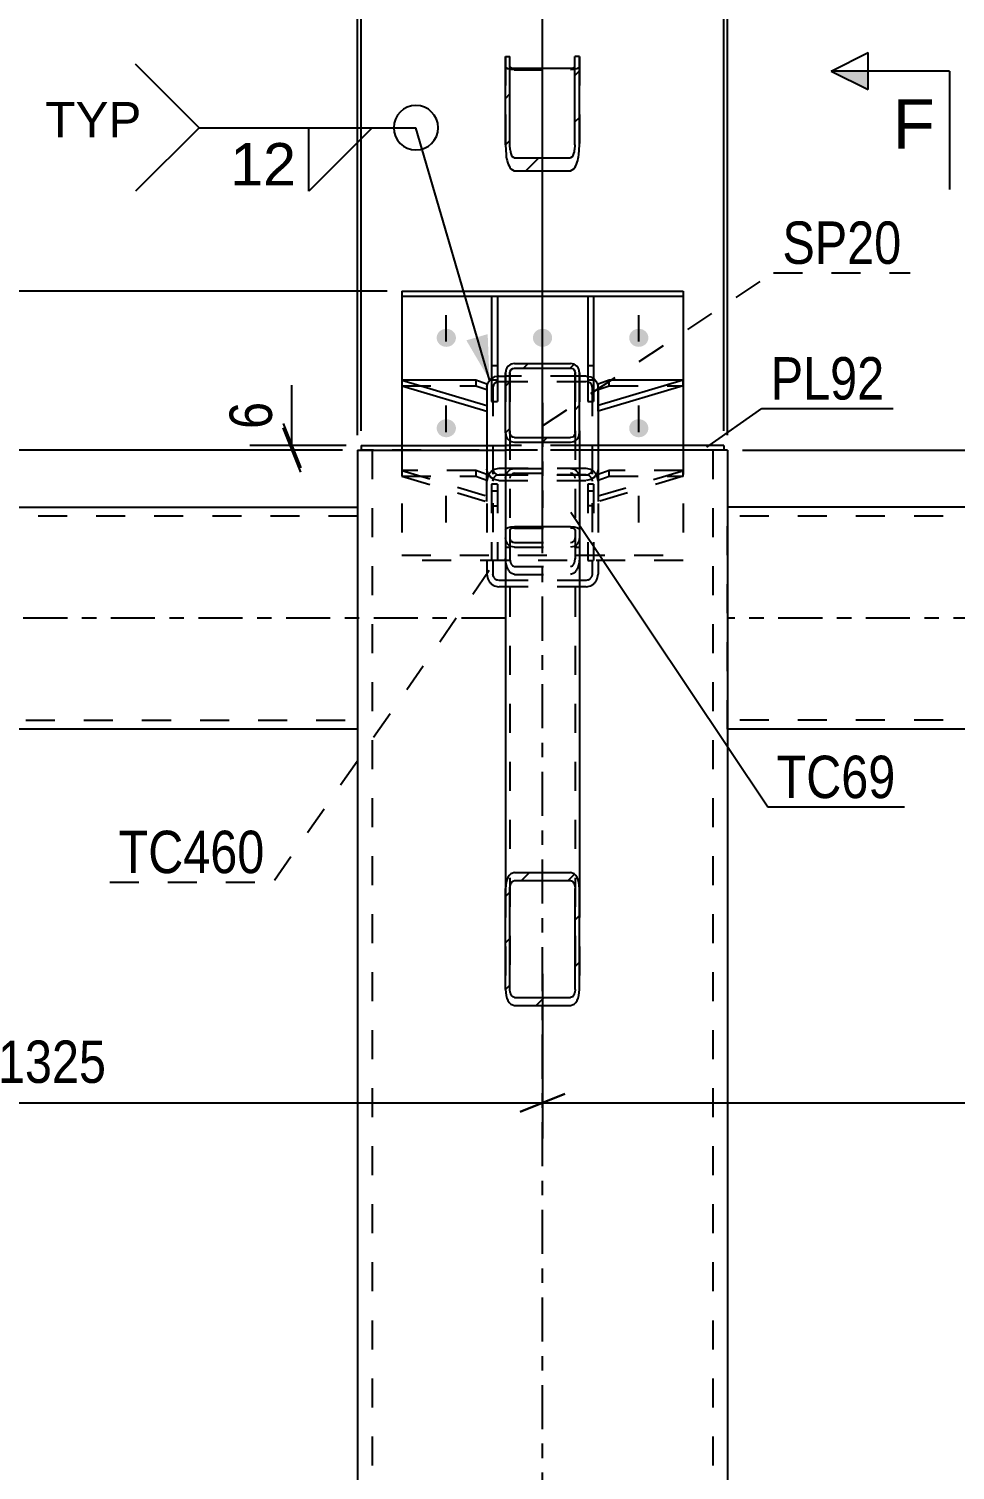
# Model space of a CAD drawing. Header units: millimetres. Extents: x 0 to 841, y 0 to 594.
# Drawn here: x 350 to 412.5, y 433.9 to 531.3 of the extents above; entities that cross this region are included whole.
import ezdxf

# ---------------------------------------------------------------- set-up
doc = ezdxf.new("R2010")
doc.units = ezdxf.units.MM
doc.linetypes.add('DXK_LINE_DOT2', pattern=[3.9198, 1.9599, -1.9599])
doc.linetypes.add('DXK_LINE_DOT3', pattern=[5.9187, 2.979, -0.9799, 0.9799, -0.9799])
doc.styles.add('Arial', font='ARIAL.TTF', dxfattribs={"height": 0.2})
doc.styles.add('Arial Narrow', font='ARIALN.TTF', dxfattribs={"height": 0.2})

# ---------------------------------------------------------------- blocks, each defined once
blk = doc.blocks.new('Part-339278137-5140 - 5063')
at = {"color": 2, "linetype": 'Continuous'}
for p, q in [((380.154, 507.562), (375.154, 507.562)), ((375.154, 507.562), (380.904, 505.852)), ((375.154, 507.562), (375.154, 507.186)), ((380.904, 507.306), (380.154, 507.562)), ((375.154, 507.186), (380.904, 505.476)), ((380.904, 507.306), (380.904, 505.476))]:
    blk.add_line(p, q, dxfattribs=at)
at = {"color": 7, "linetype": 'DXK_LINE_DOT2'}
for p, q in [((380.154, 507.562), (380.154, 507.186)), ((375.154, 507.186), (380.154, 507.186)), ((380.154, 507.186), (380.904, 506.93))]:
    blk.add_line(p, q, dxfattribs=at)
blk = doc.blocks.new('Bolt-339278137-5088 - 5063')
at = {"linetype": 'Continuous'}
for points in [[(378.154, 511.039), (378.29, 511.026), (378.419, 510.987), (378.537, 510.923), (378.638, 510.837), (378.717, 510.734), (378.773, 510.617), (378.801, 510.492), (378.801, 510.365), (378.773, 510.24), (378.717, 510.123), (378.638, 510.02), (378.537, 509.934), (378.419, 509.871), (378.29, 509.831), (378.154, 509.818), (378.019, 509.831), (377.89, 509.871), (377.772, 509.934), (377.671, 510.02), (377.592, 510.123), (377.536, 510.24), (377.508, 510.365), (377.508, 510.492), (377.536, 510.617), (377.592, 510.734), (377.671, 510.837), (377.772, 510.923), (377.89, 510.987), (378.019, 511.026)], [(384.654, 511.039), (384.79, 511.026), (384.919, 510.987), (385.037, 510.923), (385.138, 510.837), (385.217, 510.734), (385.273, 510.617), (385.301, 510.492), (385.301, 510.365), (385.273, 510.24), (385.217, 510.123), (385.138, 510.02), (385.037, 509.934), (384.919, 509.871), (384.79, 509.831), (384.654, 509.818), (384.519, 509.831), (384.39, 509.871), (384.272, 509.934), (384.171, 510.02), (384.092, 510.123), (384.036, 510.24), (384.008, 510.365), (384.008, 510.492), (384.036, 510.617), (384.092, 510.734), (384.171, 510.837), (384.272, 510.923), (384.39, 510.987), (384.519, 511.026)], [(391.154, 511.039), (391.29, 511.026), (391.419, 510.987), (391.537, 510.923), (391.638, 510.837), (391.717, 510.734), (391.773, 510.617), (391.801, 510.492), (391.801, 510.365), (391.773, 510.24), (391.717, 510.123), (391.638, 510.02), (391.537, 509.934), (391.419, 509.871), (391.29, 509.831), (391.154, 509.818), (391.019, 509.831), (390.89, 509.871), (390.772, 509.934), (390.671, 510.02), (390.592, 510.123), (390.536, 510.24), (390.508, 510.365), (390.508, 510.492), (390.536, 510.617), (390.592, 510.734), (390.671, 510.837), (390.772, 510.923), (390.89, 510.987), (391.019, 511.026)], [(378.154, 504.931), (378.29, 504.918), (378.419, 504.879), (378.537, 504.815), (378.638, 504.729), (378.717, 504.626), (378.773, 504.509), (378.801, 504.384), (378.801, 504.257), (378.773, 504.132), (378.717, 504.015), (378.638, 503.912), (378.537, 503.826), (378.419, 503.763), (378.29, 503.723), (378.154, 503.71), (378.019, 503.723), (377.89, 503.763), (377.772, 503.826), (377.671, 503.912), (377.592, 504.015), (377.536, 504.132), (377.508, 504.257), (377.508, 504.384), (377.536, 504.509), (377.592, 504.626), (377.671, 504.729), (377.772, 504.815), (377.89, 504.879), (378.019, 504.918)], [(391.154, 504.931), (391.29, 504.918), (391.419, 504.879), (391.537, 504.815), (391.638, 504.729), (391.717, 504.626), (391.773, 504.509), (391.801, 504.384), (391.801, 504.257), (391.773, 504.132), (391.717, 504.015), (391.638, 503.912), (391.537, 503.826), (391.419, 503.763), (391.29, 503.723), (391.154, 503.71), (391.019, 503.723), (390.89, 503.763), (390.772, 503.826), (390.671, 503.912), (390.592, 504.015), (390.536, 504.132), (390.508, 504.257), (390.508, 504.384), (390.536, 504.509), (390.592, 504.626), (390.671, 504.729), (390.772, 504.815), (390.89, 504.879), (391.019, 504.918)]]:
    blk.add_hatch(color=1, dxfattribs=at).paths.add_polyline_path(points)
at = {"color": 1, "linetype": 'Continuous'}
for p, q in [((378.154, 510.172), (378.154, 511.968)), ((384.654, 510.172), (384.654, 511.968)), ((391.154, 510.172), (391.154, 511.968)), ((378.154, 504.064), (378.154, 505.86)), ((391.154, 504.064), (391.154, 505.86))]:
    blk.add_line(p, q, dxfattribs=at)
at = {"color": 1, "linetype": 'DXK_LINE_DOT2'}
for p, q in [((378.154, 497.956), (378.154, 499.752)), ((384.654, 497.956), (384.654, 499.752)), ((391.154, 497.956), (391.154, 499.752))]:
    blk.add_line(p, q, dxfattribs=at)
blk = doc.blocks.new('Part-339278137-5135 - 5063')
at = {"color": 7, "linetype": 'DXK_LINE_DOT2'}
for p, q in [((389.154, 501.455), (388.404, 501.198)), ((388.404, 499.744), (394.154, 501.455)), ((388.404, 501.198), (388.404, 499.369)), ((388.404, 500.822), (389.154, 501.079)), ((394.154, 501.079), (388.404, 499.369)), ((389.154, 501.079), (389.154, 501.455)), ((394.154, 501.455), (389.154, 501.455)), ((389.154, 501.079), (394.154, 501.079)), ((394.154, 501.079), (394.154, 501.455))]:
    blk.add_line(p, q, dxfattribs=at)
blk = doc.blocks.new('Part-339278137-5141 - 5063')
at = {"color": 7, "linetype": 'DXK_LINE_DOT2'}
for p, q in [((380.154, 501.455), (375.154, 501.455)), ((375.154, 501.455), (380.904, 499.744)), ((375.154, 501.455), (375.154, 501.079)), ((375.154, 501.079), (380.154, 501.079)), ((375.154, 501.079), (380.904, 499.369)), ((380.904, 501.198), (380.154, 501.455)), ((380.154, 501.455), (380.154, 501.079)), ((380.154, 501.079), (380.904, 500.822)), ((380.904, 499.369), (380.904, 501.198))]:
    blk.add_line(p, q, dxfattribs=at)
blk = doc.blocks.new('Part-339278137-5103 - 5063')
at = {"color": 2, "linetype": 'Continuous'}
for p, q in [((387.704, 513.248), (387.704, 506.134)), ((387.704, 513.248), (388.104, 513.248)), ((388.104, 513.248), (388.104, 506.134)), ((387.704, 506.134), (388.104, 506.134))]:
    blk.add_line(p, q, dxfattribs=at)
at = {"color": 7, "linetype": 'DXK_LINE_DOT2'}
for p, q in [((387.704, 508.549), (388.104, 508.549)), ((387.704, 507.588), (388.104, 507.588))]:
    blk.add_line(p, q, dxfattribs=at)
blk = doc.blocks.new('Part-339278137-5104 - 5063')
at = {"color": 2, "linetype": 'Continuous'}
for p, q in [((381.204, 513.248), (381.204, 506.134)), ((381.204, 513.248), (381.604, 513.248)), ((381.604, 513.248), (381.604, 506.134)), ((381.204, 506.134), (381.604, 506.134))]:
    blk.add_line(p, q, dxfattribs=at)
at = {"color": 7, "linetype": 'DXK_LINE_DOT2'}
for p, q in [((381.204, 508.549), (381.604, 508.549)), ((381.204, 507.588), (381.604, 507.588))]:
    blk.add_line(p, q, dxfattribs=at)
blk = doc.blocks.new('Part-339278137-5105 - 5063')
at = {"color": 7, "linetype": 'DXK_LINE_DOT2'}
for p, q in [((388.104, 500.54), (387.704, 500.54)), ((387.704, 500.54), (387.704, 495.393)), ((388.104, 500.54), (388.104, 495.393)), ((387.704, 500.092), (388.104, 500.092)), ((388.104, 499.087), (387.704, 499.087)), ((387.704, 495.393), (388.104, 495.393))]:
    blk.add_line(p, q, dxfattribs=at)
blk = doc.blocks.new('Part-339278137-5106 - 5063')
at = {"color": 7, "linetype": 'DXK_LINE_DOT2'}
for p, q in [((381.604, 500.54), (381.204, 500.54)), ((381.204, 500.54), (381.204, 495.393)), ((381.604, 500.54), (381.604, 495.393)), ((381.204, 500.092), (381.604, 500.092)), ((381.204, 499.087), (381.604, 499.087)), ((381.604, 495.393), (381.204, 495.393))]:
    blk.add_line(p, q, dxfattribs=at)
blk = doc.blocks.new('Part-339278137-5154 - 5063')
at = {"color": 2, "linetype": 'Continuous'}
for p, q in [((372.403, 503.146), (382.154, 503.146)), ((372.403, 503.146), (372.403, 502.846)), ((372.403, 502.846), (373.242, 502.846)), ((396.903, 503.146), (387.154, 503.146)), ((396.903, 502.846), (396.065, 502.846)), ((396.903, 503.146), (396.903, 502.846))]:
    blk.add_line(p, q, dxfattribs=at)
at = {"color": 7, "linetype": 'DXK_LINE_DOT2'}
for p, q in [((396.065, 502.846), (373.242, 502.846)), ((387.154, 503.146), (382.154, 503.146))]:
    blk.add_line(p, q, dxfattribs=at)
blk = doc.blocks.new('Part-339278137-5113 - 5063')
at = {"color": 2, "linetype": 'Continuous'}
for p, q in [((372.153, 502.846), (372.153, 306.487)), ((372.153, 502.846), (372.403, 502.846)), ((373.242, 502.846), (382.154, 502.846)), ((396.065, 502.846), (387.154, 502.846)), ((397.153, 502.846), (396.903, 502.846)), ((397.153, 502.846), (397.153, 306.487))]:
    blk.add_line(p, q, dxfattribs=at)
at = {"color": 7, "linetype": 'DXK_LINE_DOT2'}
for p, q in [((373.229, 502.846), (372.403, 502.846)), ((372.739, 502.846), (373.242, 502.846)), ((373.153, 502.846), (373.153, 306.487)), ((373.229, 502.846), (373.242, 502.846)), ((387.154, 502.846), (382.154, 502.846)), ((396.903, 502.846), (395.86, 502.846)), ((396.153, 502.846), (396.153, 306.487))]:
    blk.add_line(p, q, dxfattribs=at)
at = {"color": 7, "linetype": 'DXK_LINE_DOT3'}
blk.add_line((384.653, 306.487), (384.653, 502.846), dxfattribs=at)
blk = doc.blocks.new('Part-339278137-5134 - 5063')
at = {"color": 2, "linetype": 'Continuous'}
for p, q in [((389.154, 507.562), (388.404, 507.306)), ((394.154, 507.562), (388.404, 505.852)), ((394.154, 507.562), (389.154, 507.562)), ((394.154, 507.186), (394.154, 507.562)), ((388.404, 505.476), (388.404, 507.306)), ((394.154, 507.186), (388.404, 505.476))]:
    blk.add_line(p, q, dxfattribs=at)
at = {"color": 7, "linetype": 'DXK_LINE_DOT2'}
for p, q in [((389.154, 507.186), (389.154, 507.562)), ((388.404, 506.93), (389.154, 507.186)), ((389.154, 507.186), (394.154, 507.186))]:
    blk.add_line(p, q, dxfattribs=at)
blk = doc.blocks.new('Part-339278137-5159 - 5063')
at = {"color": 2, "linetype": 'Continuous'}
for p, q in [((375.154, 513.59), (375.154, 503.146)), ((375.154, 513.59), (394.154, 513.59)), ((375.154, 513.248), (394.154, 513.248)), ((394.154, 513.59), (394.154, 503.146))]:
    blk.add_line(p, q, dxfattribs=at)
at = {"color": 7, "linetype": 'DXK_LINE_DOT2'}
for p, q in [((375.154, 503.146), (375.154, 495.394)), ((394.154, 503.146), (394.154, 495.394)), ((375.154, 495.736), (394.154, 495.736)), ((394.154, 495.394), (375.154, 495.394))]:
    blk.add_line(p, q, dxfattribs=at)
blk = doc.blocks.new('Part-339278137-5161 - 5063')
at = {"linetype": 'Continuous'}
h = blk.add_hatch(dxfattribs=at)
h.set_pattern_fill('', scale=0.7, style=0, pattern_type=0)
h.set_pattern_definition([(45, (382.1545, 466.4003), (-1.57154, 1.57154), [])])
h.paths.add_polyline_path([(382.154, 473.229), (382.154, 466.4), (382.2, 465.988), (382.33, 465.638), (382.525, 465.404), (382.754, 465.322), (386.554, 465.322), (386.784, 465.404), (386.979, 465.638), (387.109, 465.988), (387.154, 466.4), (387.154, 473.229), (387.109, 473.642), (386.979, 473.992), (386.784, 474.226), (386.554, 474.308), (382.754, 474.308), (382.525, 474.226), (382.33, 473.992), (382.2, 473.642)])
h.paths.add_polyline_path([(382.542, 473.611), (382.64, 473.728), (382.754, 473.769), (386.554, 473.769), (386.669, 473.728), (386.767, 473.611), (386.832, 473.436), (386.854, 473.229), (386.854, 466.4), (386.832, 466.194), (386.767, 466.019), (386.669, 465.902), (386.554, 465.861), (382.754, 465.861), (382.64, 465.902), (382.542, 466.019), (382.477, 466.194), (382.454, 466.4), (382.454, 473.229), (382.477, 473.436)])
at = {"color": 2, "linetype": 'Continuous'}
for p, q in [((382.2, 497.546), (382.33, 497.615)), ((382.33, 497.615), (382.525, 497.661)), ((382.525, 497.661), (382.754, 497.677)), ((382.754, 497.677), (386.554, 497.677)), ((386.554, 497.677), (386.784, 497.661)), ((386.784, 497.661), (386.979, 497.615)), ((386.979, 497.615), (387.109, 497.546)), ((382.154, 497.466), (382.2, 497.546)), ((382.154, 497.466), (382.154, 473.229)), ((387.109, 497.546), (387.154, 497.466)), ((387.154, 497.466), (387.154, 473.229)), ((382.754, 474.308), (382.525, 474.226)), ((382.754, 474.308), (386.554, 474.308)), ((386.784, 474.226), (386.554, 474.308)), ((382.2, 473.642), (382.154, 473.229)), ((382.454, 473.229), (382.477, 473.436)), ((382.64, 473.728), (382.754, 473.769)), ((382.754, 473.769), (386.554, 473.769)), ((386.554, 473.769), (386.669, 473.728)), ((386.832, 473.436), (386.854, 473.229)), ((387.154, 473.229), (387.109, 473.642)), ((382.154, 466.4), (382.154, 473.229)), ((382.454, 466.4), (382.454, 473.229)), ((386.854, 466.4), (386.854, 473.229)), ((387.154, 466.4), (387.154, 473.229)), ((382.154, 466.4), (382.2, 465.988)), ((382.477, 466.194), (382.454, 466.4)), ((382.754, 465.861), (382.64, 465.902)), ((382.754, 465.861), (386.554, 465.861)), ((386.669, 465.902), (386.554, 465.861)), ((386.854, 466.4), (386.832, 466.194)), ((387.109, 465.988), (387.154, 466.4)), ((382.525, 465.404), (382.754, 465.322)), ((382.754, 465.322), (386.554, 465.322)), ((386.554, 465.322), (386.784, 465.404))]:
    blk.add_line(p, q, dxfattribs=at)
at = {"color": 7, "linetype": 'DXK_LINE_DOT2'}
for p, q in [((382.477, 497.506), (382.454, 497.466)), ((382.454, 497.466), (382.454, 466.4)), ((382.542, 497.54), (382.477, 497.506)), ((382.64, 497.563), (382.542, 497.54)), ((382.754, 497.571), (382.64, 497.563)), ((382.754, 497.571), (386.554, 497.571)), ((386.669, 497.563), (386.554, 497.571)), ((386.767, 497.54), (386.669, 497.563)), ((386.832, 497.506), (386.767, 497.54)), ((386.854, 497.466), (386.832, 497.506)), ((386.854, 497.466), (386.854, 466.4)), ((382.154, 496.275), (382.454, 496.275)), ((386.854, 496.275), (387.154, 496.275)), ((382.2, 495.11), (382.154, 495.523)), ((382.454, 495.523), (382.477, 495.316)), ((382.64, 495.025), (382.754, 494.983)), ((382.754, 494.983), (386.554, 494.983)), ((386.554, 494.983), (386.669, 495.025)), ((386.832, 495.316), (386.854, 495.523)), ((387.154, 495.523), (387.109, 495.11)), ((382.754, 494.444), (382.525, 494.526)), ((382.754, 494.444), (386.554, 494.444)), ((386.784, 494.526), (386.554, 494.444)), ((382.154, 473.229), (382.154, 466.4)), ((387.154, 473.229), (387.154, 466.4))]:
    blk.add_line(p, q, dxfattribs=at)
for centre, radius, start, end in [((383.191, 495.279), 1.006, 189.70172, 228.48415), ((382.973, 495.401), 0.503, 189.70172, 228.48415), ((386.336, 495.401), 0.503, 311.51585, 350.29828), ((386.117, 495.279), 1.006, 311.51585, 350.29828)]:
    blk.add_arc(centre, radius, start, end, dxfattribs=at)
at = {"color": 2, "linetype": 'Continuous'}
for centre, radius, start, end in [((383.191, 473.473), 1.006, 131.51585, 170.29828), ((382.973, 473.351), 0.503, 131.51585, 170.29828), ((386.336, 473.351), 0.503, 9.70172, 48.48415), ((386.117, 473.473), 1.006, 9.70172, 48.48415), ((383.191, 466.157), 1.006, 189.70172, 228.48415), ((382.973, 466.279), 0.503, 189.70172, 228.48415), ((386.336, 466.279), 0.503, 311.51585, 350.29828), ((386.117, 466.157), 1.006, 311.51585, 350.29828)]:
    blk.add_arc(centre, radius, start, end, dxfattribs=at)
blk = doc.blocks.new('Part-339278137-5201 - 5063')
at = {"color": 2, "linetype": 'Continuous'}
for p, q in [((380.904, 507.093), (380.965, 507.38)), ((380.965, 507.38), (381.139, 507.624)), ((381.204, 507.666), (381.139, 507.624)), ((381.704, 507.844), (381.604, 507.826)), ((381.704, 507.844), (382.154, 507.844)), ((387.604, 507.844), (387.154, 507.844)), ((387.604, 507.844), (387.704, 507.826)), ((388.104, 507.666), (388.17, 507.624)), ((388.17, 507.624), (388.344, 507.38)), ((388.344, 507.38), (388.404, 507.093)), ((380.904, 505.476), (380.904, 503.146)), ((388.404, 505.476), (388.404, 503.146))]:
    blk.add_line(p, q, dxfattribs=at)
at = {"color": 7, "linetype": 'DXK_LINE_DOT2'}
for p, q in [((381.398, 507.787), (381.204, 507.666)), ((381.422, 507.359), (381.335, 507.237)), ((381.604, 507.826), (381.398, 507.787)), ((381.551, 507.44), (381.422, 507.359)), ((381.704, 507.469), (381.551, 507.44)), ((381.704, 507.469), (387.604, 507.469)), ((387.154, 507.844), (382.154, 507.844)), ((387.758, 507.44), (387.604, 507.469)), ((387.704, 507.826), (387.911, 507.787)), ((387.887, 507.359), (387.758, 507.44)), ((387.974, 507.237), (387.887, 507.359)), ((387.911, 507.787), (388.104, 507.666)), ((380.904, 507.093), (380.904, 505.476)), ((381.335, 507.237), (381.304, 507.093)), ((381.304, 507.093), (381.304, 494.466)), ((388.004, 507.093), (387.974, 507.237)), ((388.004, 507.093), (388.004, 494.466)), ((388.404, 507.093), (388.404, 501.549)), ((380.904, 503.146), (380.904, 494.466)), ((388.404, 503.146), (388.404, 494.466)), ((380.965, 501.261), (380.904, 501.549)), ((381.304, 501.549), (381.335, 501.405)), ((381.704, 501.596), (381.398, 501.531)), ((387.604, 501.596), (381.704, 501.596)), ((387.911, 501.531), (387.604, 501.596)), ((387.974, 501.405), (388.004, 501.549)), ((388.404, 501.549), (388.344, 501.261)), ((380.965, 501.07), (380.904, 500.744)), ((381.139, 501.017), (380.965, 501.261)), ((381.398, 500.854), (381.139, 501.017)), ((381.304, 500.744), (381.335, 500.907)), ((381.335, 501.405), (381.422, 501.283)), ((381.704, 500.797), (381.398, 500.854)), ((381.422, 501.283), (381.551, 501.201)), ((381.551, 501.201), (381.704, 501.173)), ((381.551, 501.138), (381.704, 501.17)), ((381.704, 501.173), (387.604, 501.173)), ((387.604, 501.17), (381.704, 501.17)), ((381.704, 500.797), (387.604, 500.797)), ((387.604, 501.173), (387.758, 501.201)), ((387.604, 501.17), (387.758, 501.138)), ((387.911, 500.854), (387.604, 500.797)), ((387.758, 501.201), (387.887, 501.283)), ((387.887, 501.283), (387.974, 501.405)), ((388.17, 501.017), (387.911, 500.854)), ((387.974, 500.907), (388.004, 500.744)), ((388.344, 501.261), (388.17, 501.017)), ((388.404, 500.744), (388.344, 501.07)), ((380.904, 494.466), (380.965, 494.14)), ((381.335, 494.303), (381.304, 494.466)), ((381.704, 494.04), (381.551, 494.072)), ((387.604, 494.04), (381.704, 494.04)), ((387.758, 494.072), (387.604, 494.04)), ((388.004, 494.466), (387.974, 494.303)), ((388.344, 494.14), (388.404, 494.466)), ((381.398, 493.679), (381.704, 493.614)), ((387.604, 493.614), (381.704, 493.614)), ((387.604, 493.614), (387.911, 493.679))]:
    blk.add_line(p, q, dxfattribs=at)
at = {"color": 7, "linetype": 'DXK_LINE_DOT3'}
blk.add_line((384.654, 497.605), (384.654, 504.321), dxfattribs=at)
at = {"color": 7, "linetype": 'DXK_LINE_DOT2'}
for centre, radius, start, end in [((381.739, 500.777), 0.827, 114.31997, 159.2417), ((387.57, 500.777), 0.827, 20.75832, 65.68004), ((381.722, 500.761), 0.414, 114.31997, 159.2417), ((387.587, 500.761), 0.414, 20.75832, 65.68004), ((381.739, 494.433), 0.827, 200.75832, 245.68004), ((381.722, 494.449), 0.414, 200.75832, 245.68004), ((387.587, 494.449), 0.414, 294.31997, 339.2417), ((387.57, 494.433), 0.827, 294.31997, 339.2417)]:
    blk.add_arc(centre, radius, start, end, dxfattribs=at)
blk = doc.blocks.new('Part-339278137-5215 - 5063')
at = {"color": 2, "linetype": 'Continuous'}
for p, q in [((318.403, 498.987), (372.153, 498.987)), ((372.153, 483.987), (318.403, 483.987))]:
    blk.add_line(p, q, dxfattribs=at)
at = {"color": 7, "linetype": 'DXK_LINE_DOT2'}
for p, q in [((318.403, 483.987), (318.403, 498.987)), ((372.153, 498.987), (372.153, 483.987)), ((372.153, 498.387), (318.403, 498.387)), ((318.403, 484.587), (372.153, 484.587))]:
    blk.add_line(p, q, dxfattribs=at)
at = {"color": 7, "linetype": 'DXK_LINE_DOT3'}
blk.add_line((382.153, 491.487), (308.403, 491.487), dxfattribs=at)
blk = doc.blocks.new('Part-339278137-5220 - 5063')
at = {"color": 2, "linetype": 'Continuous'}
for p, q in [((450.903, 498.987), (397.153, 498.987)), ((450.903, 483.987), (397.153, 483.987))]:
    blk.add_line(p, q, dxfattribs=at)
at = {"color": 7, "linetype": 'DXK_LINE_DOT2'}
for p, q in [((397.153, 483.987), (397.153, 498.987)), ((450.903, 498.987), (450.903, 483.987)), ((450.903, 498.387), (397.153, 498.387)), ((450.903, 484.587), (397.153, 484.587))]:
    blk.add_line(p, q, dxfattribs=at)
at = {"color": 7, "linetype": 'DXK_LINE_DOT3'}
blk.add_line((450.903, 491.487), (397.153, 491.487), dxfattribs=at)
blk = doc.blocks.new('Part-339278137-5230 - 5063')
at = {"linetype": 'Continuous'}
h = blk.add_hatch(dxfattribs=at)
h.set_pattern_fill('', scale=0.7, style=0, pattern_type=0)
h.set_pattern_definition([(45, (382.1545, 504.0115), (-1.57154, 1.57154), [])])
h.paths.add_polyline_path([(382.154, 508.055), (382.154, 504.011), (382.2, 503.767), (382.33, 503.56), (382.525, 503.422), (382.754, 503.373), (386.554, 503.373), (386.784, 503.422), (386.979, 503.56), (387.109, 503.767), (387.154, 504.011), (387.154, 508.055), (387.109, 508.3), (386.979, 508.507), (386.784, 508.645), (386.554, 508.694), (382.754, 508.694), (382.525, 508.645), (382.33, 508.507), (382.2, 508.3)])
h.paths.add_polyline_path([(382.542, 508.281), (382.64, 508.35), (382.754, 508.375), (386.554, 508.375), (386.669, 508.35), (386.767, 508.281), (386.832, 508.178), (386.854, 508.055), (386.854, 504.011), (386.832, 503.889), (386.767, 503.786), (386.669, 503.717), (386.554, 503.692), (382.754, 503.692), (382.64, 503.717), (382.542, 503.786), (382.477, 503.889), (382.454, 504.011), (382.454, 508.055), (382.477, 508.178)])
at = {"color": 2, "linetype": 'Continuous'}
for p, q in [((382.754, 508.694), (382.525, 508.645)), ((382.542, 508.281), (382.64, 508.35)), ((382.64, 508.35), (382.754, 508.375)), ((382.754, 508.694), (386.554, 508.694)), ((382.754, 508.375), (386.554, 508.375)), ((386.784, 508.645), (386.554, 508.694)), ((386.554, 508.375), (386.669, 508.35)), ((386.669, 508.35), (386.767, 508.281)), ((382.2, 508.3), (382.154, 508.055)), ((382.154, 504.011), (382.154, 508.055)), ((382.454, 508.055), (382.477, 508.178)), ((382.454, 504.011), (382.454, 508.055)), ((382.477, 508.178), (382.542, 508.281)), ((386.767, 508.281), (386.832, 508.178)), ((386.832, 508.178), (386.854, 508.055)), ((386.854, 504.011), (386.854, 508.055)), ((387.154, 508.055), (387.109, 508.3)), ((387.154, 504.011), (387.154, 508.055)), ((382.154, 504.011), (382.154, 497.466)), ((382.154, 504.011), (382.2, 503.767)), ((382.477, 503.889), (382.454, 504.011)), ((382.542, 503.786), (382.477, 503.889)), ((382.64, 503.717), (382.542, 503.786)), ((382.754, 503.692), (382.64, 503.717)), ((382.754, 503.692), (386.554, 503.692)), ((386.669, 503.717), (386.554, 503.692)), ((386.767, 503.786), (386.669, 503.717)), ((386.832, 503.889), (386.767, 503.786)), ((386.854, 504.011), (386.832, 503.889)), ((387.109, 503.767), (387.154, 504.011)), ((387.154, 504.011), (387.154, 497.466)), ((382.525, 503.422), (382.754, 503.373)), ((382.754, 503.373), (386.554, 503.373)), ((386.554, 503.373), (386.784, 503.422))]:
    blk.add_line(p, q, dxfattribs=at)
at = {"color": 7, "linetype": 'DXK_LINE_DOT2'}
for p, q in [((382.154, 508.055), (382.154, 504.011)), ((382.454, 508.055), (382.454, 496.913)), ((386.854, 508.055), (386.854, 496.913)), ((387.154, 508.055), (387.154, 504.011)), ((382.525, 501.547), (382.754, 501.595)), ((382.754, 501.595), (386.554, 501.595)), ((386.554, 501.595), (386.784, 501.547)), ((382.154, 500.957), (382.2, 501.201)), ((382.477, 501.079), (382.454, 500.957)), ((382.542, 501.183), (382.477, 501.079)), ((382.64, 501.252), (382.542, 501.183)), ((382.754, 501.276), (382.64, 501.252)), ((382.754, 501.276), (386.554, 501.276)), ((386.669, 501.252), (386.554, 501.276)), ((386.767, 501.183), (386.669, 501.252)), ((386.832, 501.079), (386.767, 501.183)), ((386.854, 500.957), (386.832, 501.079)), ((387.109, 501.201), (387.154, 500.957)), ((382.154, 497.466), (382.154, 496.913)), ((382.2, 496.669), (382.154, 496.913)), ((382.454, 496.913), (382.477, 496.791)), ((382.477, 496.791), (382.542, 496.687)), ((382.542, 496.687), (382.64, 496.618)), ((386.669, 496.618), (386.767, 496.687)), ((386.767, 496.687), (386.832, 496.791)), ((386.832, 496.791), (386.854, 496.913)), ((387.154, 496.913), (387.109, 496.669)), ((387.154, 497.466), (387.154, 496.913)), ((382.754, 496.275), (382.525, 496.323)), ((382.64, 496.618), (382.754, 496.594)), ((382.754, 496.594), (386.554, 496.594)), ((382.754, 496.275), (386.554, 496.275)), ((386.554, 496.594), (386.669, 496.618)), ((386.784, 496.323), (386.554, 496.275))]:
    blk.add_line(p, q, dxfattribs=at)
at = {"color": 7, "linetype": 'DXK_LINE_DOT3'}
blk.add_line((384.654, 506.033), (384.654, 498.935), dxfattribs=at)
at = {"color": 2, "linetype": 'Continuous'}
for centre, start, end in [((382.78, 508.08), 114.31996, 159.24169), ((386.529, 508.08), 20.75831, 65.68004), ((382.78, 503.987), 200.75831, 245.68004), ((386.529, 503.987), 294.31996, 339.24169)]:
    blk.add_arc(centre, 0.621, start, end, dxfattribs=at)
at = {"color": 7, "linetype": 'DXK_LINE_DOT2'}
for centre, start, end in [((382.78, 500.981), 114.31996, 159.24169), ((386.529, 500.981), 20.75831, 65.68004), ((382.78, 496.889), 200.75831, 245.68004), ((386.529, 496.889), 294.31996, 339.24169)]:
    blk.add_arc(centre, 0.621, start, end, dxfattribs=at)
blk = doc.blocks.new('Part-339278137-20878 - 5063')
at = {"linetype": 'Continuous'}
h = blk.add_hatch(dxfattribs=at)
h.set_pattern_fill('', scale=0.7, style=0, pattern_type=0)
h.set_pattern_definition([(45, (382.1448, 523.458), (-1.57154, 1.57154), [])])
h.paths.add_polyline_path([(382.145, 529.443), (382.145, 523.458), (382.191, 522.785), (382.321, 522.215), (382.515, 521.834), (382.745, 521.7), (386.545, 521.7), (386.774, 521.834), (386.969, 522.215), (387.099, 522.785), (387.145, 523.458), (387.145, 529.443), (386.845, 529.443), (386.845, 523.458), (386.822, 523.122), (386.757, 522.837), (386.66, 522.646), (386.545, 522.579), (382.745, 522.579), (382.63, 522.646), (382.533, 522.837), (382.468, 523.122), (382.445, 523.458), (382.445, 529.443)])
at = {"color": 7, "linetype": 'DXK_LINE_DOT2'}
for p, q in [((382.145, 529.443), (382.145, 523.458)), ((382.445, 528.745), (382.445, 529.443)), ((386.845, 528.745), (386.845, 529.443)), ((387.145, 529.443), (387.145, 523.458)), ((382.191, 528.667), (382.145, 528.745)), ((382.321, 528.601), (382.191, 528.667)), ((382.515, 528.556), (382.321, 528.601)), ((382.445, 523.458), (382.445, 528.745)), ((382.745, 528.541), (382.515, 528.556)), ((382.745, 528.541), (386.545, 528.541)), ((386.774, 528.556), (386.545, 528.541)), ((386.969, 528.601), (386.774, 528.556)), ((386.845, 523.458), (386.845, 528.745)), ((387.099, 528.667), (386.969, 528.601)), ((387.145, 528.745), (387.099, 528.667))]:
    blk.add_line(p, q, dxfattribs=at)
at = {"color": 2, "linetype": 'Continuous'}
for p, q in [((382.145, 523.458), (382.145, 529.443)), ((382.145, 529.443), (382.445, 529.443)), ((382.445, 523.458), (382.445, 529.443)), ((387.145, 529.443), (386.845, 529.443)), ((386.845, 523.458), (386.845, 529.443)), ((387.145, 523.458), (387.145, 529.443)), ((382.445, 528.745), (382.468, 528.706)), ((382.468, 528.706), (382.533, 528.673)), ((382.533, 528.673), (382.63, 528.651)), ((382.63, 528.651), (382.745, 528.643)), ((382.745, 528.643), (386.545, 528.643)), ((386.545, 528.643), (386.66, 528.651)), ((386.66, 528.651), (386.757, 528.673)), ((386.757, 528.673), (386.822, 528.706)), ((386.822, 528.706), (386.845, 528.745)), ((382.145, 523.458), (382.191, 522.785)), ((382.468, 523.122), (382.445, 523.458)), ((386.845, 523.458), (386.822, 523.122)), ((387.099, 522.785), (387.145, 523.458)), ((382.745, 522.579), (382.63, 522.646)), ((382.745, 522.579), (386.545, 522.579)), ((386.66, 522.646), (386.545, 522.579)), ((382.515, 521.834), (382.745, 521.7)), ((382.745, 521.7), (386.545, 521.7)), ((386.545, 521.7), (386.774, 521.834))]:
    blk.add_line(p, q, dxfattribs=at)
for centre, radius, start, end in [((383.488, 523.204), 1.023, 184.63574, 213.06438), ((385.802, 523.204), 1.023, 326.93526, 355.36399), ((384.23, 522.951), 2.046, 184.63574, 213.06438), ((385.059, 522.951), 2.046, 326.93526, 355.36399)]:
    blk.add_arc(centre, radius, start, end, dxfattribs=at)
blk = doc.blocks.new('StraightDimension-339278137-13034 - 5063')
at = {"color": 7, "linetype": 'Continuous'}
for p, q in [((450.903, 482.987), (450.903, 456.341)), ((384.654, 467.469), (384.654, 456.341)), ((386.154, 459.341), (383.154, 458.141)), ((384.654, 458.741), (450.903, 458.741)), ((449.403, 458.141), (452.403, 459.341))]:
    blk.add_line(p, q, dxfattribs=at)
at = {"color": 0}
blk.add_wipeout([(422.035, 459.491), (422.035, 463.691), (413.523, 463.691), (413.523, 459.491)], dxfattribs=at)
at = {"color": 3, "style": 'Arial Narrow'}
blk.add_text('1325', height=2.8633, dxfattribs=at).set_placement((414.123, 460.091))
blk = doc.blocks.new('StraightDimension-339278137-5318 - 5063')
at = {"color": 7, "linetype": 'Continuous'}
blk.add_line((374.154, 513.59), (276.395, 513.59), dxfattribs=at)
blk = doc.blocks.new('StraightDimension-339278137-5331 - 5063')
at = {"color": 7, "linetype": 'Continuous'}
for p, q in [((367.731, 503.146), (367.731, 507.224)), ((367.731, 503.146), (367.731, 507.224)), ((367.131, 504.646), (368.331, 501.646)), ((368.331, 501.346), (367.131, 504.346)), ((371.403, 503.146), (364.881, 503.146)), ((371.153, 502.846), (364.881, 502.846)), ((367.731, 502.846), (367.731, 503.146))]:
    blk.add_line(p, q, dxfattribs=at)
at = {"color": 0}
blk.add_wipeout([(366.981, 506.699), (362.781, 506.699), (362.781, 503.671), (366.981, 503.671)], dxfattribs=at)
at = {"color": 3, "style": 'Arial Narrow'}
blk.add_text('6', height=2.863, rotation=90.00021, dxfattribs=at).set_placement((366.381, 504.271))
blk = doc.blocks.new('StraightDimension-339278137-5399 - 5063')
at = {"color": 7, "linetype": 'Continuous'}
for p, q in [((372.153, 503.846), (372.153, 551.2)), ((372.403, 504.146), (372.403, 551.2)), ((372.153, 548.35), (368.075, 548.35)), ((372.153, 548.35), (368.075, 548.35)), ((370.653, 547.75), (373.653, 548.95)), ((373.903, 548.95), (370.903, 547.75)), ((372.153, 548.35), (372.403, 548.35))]:
    blk.add_line(p, q, dxfattribs=at)
at = {"color": 0}
blk.add_wipeout([(371.628, 549.1), (371.628, 553.3), (368.6, 553.3), (368.6, 549.1)], dxfattribs=at)
at = {"color": 3, "style": 'Arial Narrow'}
blk.add_text('5', height=2.863, dxfattribs=at).set_placement((369.2, 549.7))
blk = doc.blocks.new('StraightDimension-339278137-5409 - 5063')
at = {"color": 7, "linetype": 'Continuous'}
for p, q in [((372.403, 504.146), (372.403, 551.2)), ((396.903, 504.146), (396.903, 551.2)), ((373.903, 548.95), (370.903, 547.75)), ((372.403, 548.35), (396.903, 548.35)), ((395.403, 547.75), (398.403, 548.95))]:
    blk.add_line(p, q, dxfattribs=at)
at = {"color": 0}
blk.add_wipeout([(387.995, 549.1), (387.995, 553.3), (381.311, 553.3), (381.311, 549.1)], dxfattribs=at)
at = {"color": 3, "style": 'Arial Narrow'}
blk.add_text('490', height=2.8633, dxfattribs=at).set_placement((381.911, 549.7))
blk = doc.blocks.new('StraightDimension-339278137-5419 - 5063')
at = {"color": 7, "linetype": 'Continuous'}
for p, q in [((396.903, 504.146), (396.903, 551.2)), ((397.153, 503.846), (397.153, 551.2)), ((395.403, 547.75), (398.403, 548.95)), ((398.653, 548.95), (395.653, 547.75)), ((396.903, 548.35), (397.153, 548.35)), ((397.153, 548.35), (401.231, 548.35)), ((397.153, 548.35), (401.231, 548.35))]:
    blk.add_line(p, q, dxfattribs=at)
at = {"color": 0}
blk.add_wipeout([(400.706, 549.1), (400.706, 553.3), (397.678, 553.3), (397.678, 549.1)], dxfattribs=at)
at = {"color": 3, "style": 'Arial Narrow'}
blk.add_text('5', height=2.863, dxfattribs=at).set_placement((398.278, 549.7))
blk = doc.blocks.new('StraightDimension-339278137-13035 - 5063')
at = {"color": 7, "linetype": 'Continuous'}
for p, q in [((318.403, 482.987), (318.403, 456.341)), ((384.654, 467.469), (384.654, 456.341)), ((319.903, 459.341), (316.903, 458.141)), ((318.403, 458.741), (384.654, 458.741)), ((383.154, 458.141), (386.154, 459.341))]:
    blk.add_line(p, q, dxfattribs=at)
at = {"color": 0}
blk.add_wipeout([(355.785, 459.491), (355.785, 463.691), (347.273, 463.691), (347.273, 459.491)], dxfattribs=at)
at = {"color": 3, "style": 'Arial Narrow'}
blk.add_text('1325', height=2.8633, dxfattribs=at).set_placement((347.873, 460.091))
blk = doc.blocks.new('StraightDimension-339278137-13189 - 5063')
at = {"color": 7, "linetype": 'Continuous'}
for p, q in [((384.654, 500.324), (384.654, 541.826)), ((429.927, 494.182), (429.927, 541.826)), ((386.154, 539.576), (383.154, 538.376)), ((428.427, 538.376), (431.427, 539.576)), ((384.654, 538.976), (429.927, 538.976))]:
    blk.add_line(p, q, dxfattribs=at)
at = {"color": 0}
blk.add_wipeout([(410.633, 539.726), (410.633, 543.926), (403.949, 543.926), (403.949, 539.726)], dxfattribs=at)
at = {"color": 3, "style": 'Arial Narrow'}
blk.add_text('905', height=2.8633, dxfattribs=at).set_placement((404.549, 540.326))
blk = doc.blocks.new('StraightDimension-339278137-13190 - 5063')
at = {"color": 7, "linetype": 'Continuous'}
for p, q in [((347.342, 494.182), (347.342, 541.826)), ((384.654, 500.324), (384.654, 541.826)), ((348.842, 539.576), (345.842, 538.376)), ((383.154, 538.376), (386.154, 539.576)), ((347.342, 538.976), (384.654, 538.976))]:
    blk.add_line(p, q, dxfattribs=at)
at = {"color": 0}
blk.add_wipeout([(369.34, 539.726), (369.34, 543.926), (362.656, 543.926), (362.656, 539.726)], dxfattribs=at)
at = {"color": 3, "style": 'Arial Narrow'}
blk.add_text('746', height=2.8633, dxfattribs=at).set_placement((363.256, 540.326))
blk = doc.blocks.new('StraightDimension-339278137-33728 - 5063')
at = {"color": 7, "linetype": 'Continuous'}
for p, q in [((463.537, 504.346), (464.737, 501.346)), ((398.153, 502.846), (472.749, 502.846)), ((464.137, 495.237), (464.137, 502.846)), ((464.737, 493.737), (463.537, 496.737)), ((455.653, 495.237), (472.749, 495.237))]:
    blk.add_line(p, q, dxfattribs=at)
at = {"color": 0, "linetype": 'Continuous'}
blk.add_wipeout([(473.349, 503.446), (473.349, 507.646), (464.837, 507.646), (464.837, 503.446)], dxfattribs=at)
at = {"color": 0}
blk.add_wipeout([(463.386, 502.384), (459.186, 502.384), (459.187, 495.699), (463.387, 495.699)], dxfattribs=at)
at = {"color": 3, "linetype": 'Continuous', "style": 'Arial Narrow'}
blk.add_text('8291', height=2.8633, dxfattribs=at).set_placement((465.437, 504.046))
at = {"color": 3, "style": 'Arial Narrow'}
blk.add_text('152', height=2.8633, rotation=90.00021, dxfattribs=at).set_placement((462.787, 496.299))
blk = doc.blocks.new('StraightDimension-339278137-33777 - 5063')
at = {"color": 7, "linetype": 'Continuous'}
for p, q in [((294.277, 504.346), (295.477, 501.346)), ((371.153, 502.846), (286.265, 502.846)), ((294.877, 495.237), (294.877, 502.846)), ((295.477, 493.737), (294.277, 496.737)), ((313.653, 495.237), (281.765, 495.237))]:
    blk.add_line(p, q, dxfattribs=at)
at = {"color": 0, "linetype": 'Continuous'}
blk.add_wipeout([(294.177, 503.446), (294.177, 507.646), (285.665, 507.646), (285.665, 503.446)], dxfattribs=at)
at = {"color": 0}
blk.add_wipeout([(294.127, 502.384), (289.927, 502.384), (289.927, 495.699), (294.127, 495.699)], dxfattribs=at)
at = {"color": 3, "linetype": 'Continuous', "style": 'Arial Narrow'}
blk.add_text('8291', height=2.8633, dxfattribs=at).set_placement((286.265, 504.046))
at = {"color": 3, "style": 'Arial Narrow'}
blk.add_text('152', height=2.8633, rotation=90.00021, dxfattribs=at).set_placement((293.527, 496.299))
blk = doc.blocks.new('Mark-339278137-5197 - 5063')
at = {"color": 30, "linetype": 'DXK_LINE_DOT2'}
for p in [(381.06, 494.7), (355.419, 473.663)]:
    blk.add_line(p, (366.483, 473.663), dxfattribs=at)
at = {"color": 0}
blk.add_wipeout([(365.883, 474.263), (365.883, 477.263), (356.019, 477.263), (356.019, 474.263)], dxfattribs=at)
blk.add_wipeout([(365.883, 474.263), (365.883, 477.263), (356.019, 477.263), (356.019, 474.263)], dxfattribs=at)
at = {"color": 3, "style": 'Arial Narrow'}
blk.add_text('TC460', height=2.8633, dxfattribs=at).set_placement((356.019, 474.263))
blk = doc.blocks.new('WeldMark-339278137-5533 - 5063')
at = {"linetype": 'Continuous'}
blk.add_hatch(color=30, dxfattribs=at).paths.add_polyline_path([(380.95, 510.678), (381.07, 507.588), (379.51, 510.258)])
at = {"color": 3, "linetype": 'Continuous'}
for p, q in [((361.455, 524.622), (357.17, 528.908)), ((361.455, 524.622), (357.17, 520.337)), ((368.86, 524.622), (373.146, 524.622)), ((373.146, 524.622), (368.86, 520.337)), ((368.86, 520.337), (368.86, 524.622))]:
    blk.add_line(p, q, dxfattribs=at)
at = {"color": 30, "linetype": 'Continuous'}
for p in [(361.455, 524.622), (381.07, 507.588)]:
    blk.add_line(p, (376.103, 524.622), dxfattribs=at)
at = {"color": 3, "linetype": 'Continuous'}
for start, end in [(90, 270), (270, 90)]:
    blk.add_arc((376.103, 524.622), 1.5, start, end, dxfattribs=at)
at = {"color": 0}
blk.add_wipeout([(368.203, 520.522), (368.203, 523.922), (363.355, 523.922), (363.355, 520.522)], dxfattribs=at)
at = {"color": 3, "style": 'Arial'}
blk.add_text('12', height=2.8652, dxfattribs=at).set_placement((363.555, 520.722))
at = {"color": 0, "linetype": 'Continuous'}
blk.add_wipeout([(357.555, 523.972), (357.555, 526.472), (351.076, 526.472), (351.076, 523.972)], dxfattribs=at)
blk.add_wipeout([(357.555, 523.972), (357.555, 526.472), (351.076, 526.472), (351.076, 523.972)], dxfattribs=at)
at = {"color": 3, "linetype": 'Continuous', "style": 'Arial'}
blk.add_text('TYP', height=2.3877, dxfattribs=at).set_placement((351.076, 523.972))
blk = doc.blocks.new('Mark-339278137-5150 - 5063')
at = {"color": 30, "linetype": 'Continuous'}
for p, q in [((395.761, 503.047), (399.469, 505.659)), ((399.469, 505.659), (408.345, 505.659))]:
    blk.add_line(p, q, dxfattribs=at)
at = {"color": 0}
blk.add_wipeout([(407.745, 506.259), (407.745, 509.259), (400.069, 509.259), (400.069, 506.259)], dxfattribs=at)
blk.add_wipeout([(407.745, 506.259), (407.745, 509.259), (400.069, 509.259), (400.069, 506.259)], dxfattribs=at)
at = {"color": 3, "style": 'Arial Narrow'}
blk.add_text('PL92', height=2.8633, dxfattribs=at).set_placement((400.069, 506.259))
blk = doc.blocks.new('Mark-339278137-5155 - 5063')
at = {"color": 30, "linetype": 'DXK_LINE_DOT2'}
for p, q in [((384.654, 504.492), (400.257, 514.826)), ((400.257, 514.826), (409.496, 514.826))]:
    blk.add_line(p, q, dxfattribs=at)
at = {"color": 0}
blk.add_wipeout([(408.896, 515.426), (408.896, 518.426), (400.857, 518.426), (400.857, 515.426)], dxfattribs=at)
blk.add_wipeout([(408.896, 515.426), (408.896, 518.426), (400.857, 518.426), (400.857, 515.426)], dxfattribs=at)
at = {"color": 3, "style": 'Arial Narrow'}
blk.add_text('SP20', height=2.8633, dxfattribs=at).set_placement((400.857, 515.426))
blk = doc.blocks.new('Mark-339278137-5226 - 5063')
at = {"color": 30, "linetype": 'Continuous'}
for p, q in [((386.567, 498.65), (399.861, 478.733)), ((399.861, 478.733), (409.097, 478.733))]:
    blk.add_line(p, q, dxfattribs=at)
at = {"color": 0}
blk.add_wipeout([(408.497, 479.333), (408.497, 482.333), (400.461, 482.333), (400.461, 479.333)], dxfattribs=at)
blk.add_wipeout([(408.497, 479.333), (408.497, 482.333), (400.461, 482.333), (400.461, 479.333)], dxfattribs=at)
at = {"color": 3, "style": 'Arial Narrow'}
blk.add_text('TC69', height=2.8633, dxfattribs=at).set_placement((400.461, 479.333))
blk = doc.blocks.new('SectionMark-339278137-18858 - 5063')
at = {"linetype": 'Continuous'}
blk.add_hatch(color=6, dxfattribs=at).paths.add_polyline_path([(406.653, 528.453), (406.653, 527.203), (404.153, 528.453)])
at = {"color": 6, "linetype": 'Continuous'}
for p, q in [((404.153, 528.453), (406.653, 529.703)), ((406.653, 527.203), (406.653, 529.703)), ((412.153, 528.453), (404.153, 528.453)), ((404.153, 528.453), (406.653, 527.203)), ((412.153, 528.453), (412.153, 520.453))]:
    blk.add_line(p, q, dxfattribs=at)
at = {"color": 0, "linetype": 'Continuous'}
blk.add_wipeout([(411.153, 523.203), (411.153, 526.703), (408.303, 526.703), (408.303, 523.203)], dxfattribs=at)
at = {"color": 3, "linetype": 'Continuous', "style": 'Arial'}
blk.add_text('F', height=3.343, dxfattribs=at).set_placement((408.303, 523.203))

msp = doc.modelspace()

# ---------------------------------------------------------------- block references
for name in ['Part-339278137-20878 - 5063', 'Part-339278137-5159 - 5063', 'Part-339278137-5104 - 5063', 'Part-339278137-5103 - 5063', 'Bolt-339278137-5088 - 5063', 'Part-339278137-5230 - 5063', 'Part-339278137-5140 - 5063', 'Part-339278137-5201 - 5063', 'Part-339278137-5134 - 5063', 'Part-339278137-5113 - 5063', 'Part-339278137-5154 - 5063', 'Part-339278137-5141 - 5063', 'Part-339278137-5106 - 5063', 'Part-339278137-5105 - 5063', 'Part-339278137-5135 - 5063', 'Part-339278137-5215 - 5063', 'Part-339278137-5220 - 5063', 'Part-339278137-5161 - 5063']:
    msp.add_blockref(name, (0, 0))

# ---------------------------------------------------------------- next in the draw order: block references
for name in ['StraightDimension-339278137-5318 - 5063', 'StraightDimension-339278137-13034 - 5063']:
    msp.add_blockref(name, (0, 0))

# ---------------------------------------------------------------- next in the draw order: block references
for name in ['StraightDimension-339278137-5331 - 5063', 'StraightDimension-339278137-13035 - 5063']:
    msp.add_blockref(name, (0, 0))

# ---------------------------------------------------------------- next in the draw order: block references
msp.add_blockref('StraightDimension-339278137-5399 - 5063', (0, 0))

# ---------------------------------------------------------------- next in the draw order: block references
msp.add_blockref('StraightDimension-339278137-5409 - 5063', (0, 0))

# ---------------------------------------------------------------- next in the draw order: block references
msp.add_blockref('StraightDimension-339278137-5419 - 5063', (0, 0))

# ---------------------------------------------------------------- next in the draw order: block references
msp.add_blockref('StraightDimension-339278137-13189 - 5063', (0, 0))

# ---------------------------------------------------------------- next in the draw order: block references
for name in ['StraightDimension-339278137-13190 - 5063', 'StraightDimension-339278137-33728 - 5063']:
    msp.add_blockref(name, (0, 0))

# ---------------------------------------------------------------- next in the draw order: block references
for name in ['Mark-339278137-5150 - 5063', 'StraightDimension-339278137-33777 - 5063', 'Mark-339278137-5226 - 5063']:
    msp.add_blockref(name, (0, 0))

# ---------------------------------------------------------------- next in the draw order: block references
for name in ['WeldMark-339278137-5533 - 5063', 'Mark-339278137-5155 - 5063', 'Mark-339278137-5197 - 5063']:
    msp.add_blockref(name, (0, 0))

# ---------------------------------------------------------------- next in the draw order: block references
msp.add_blockref('SectionMark-339278137-18858 - 5063', (0, 0))

doc.saveas('drawing.dxf')
